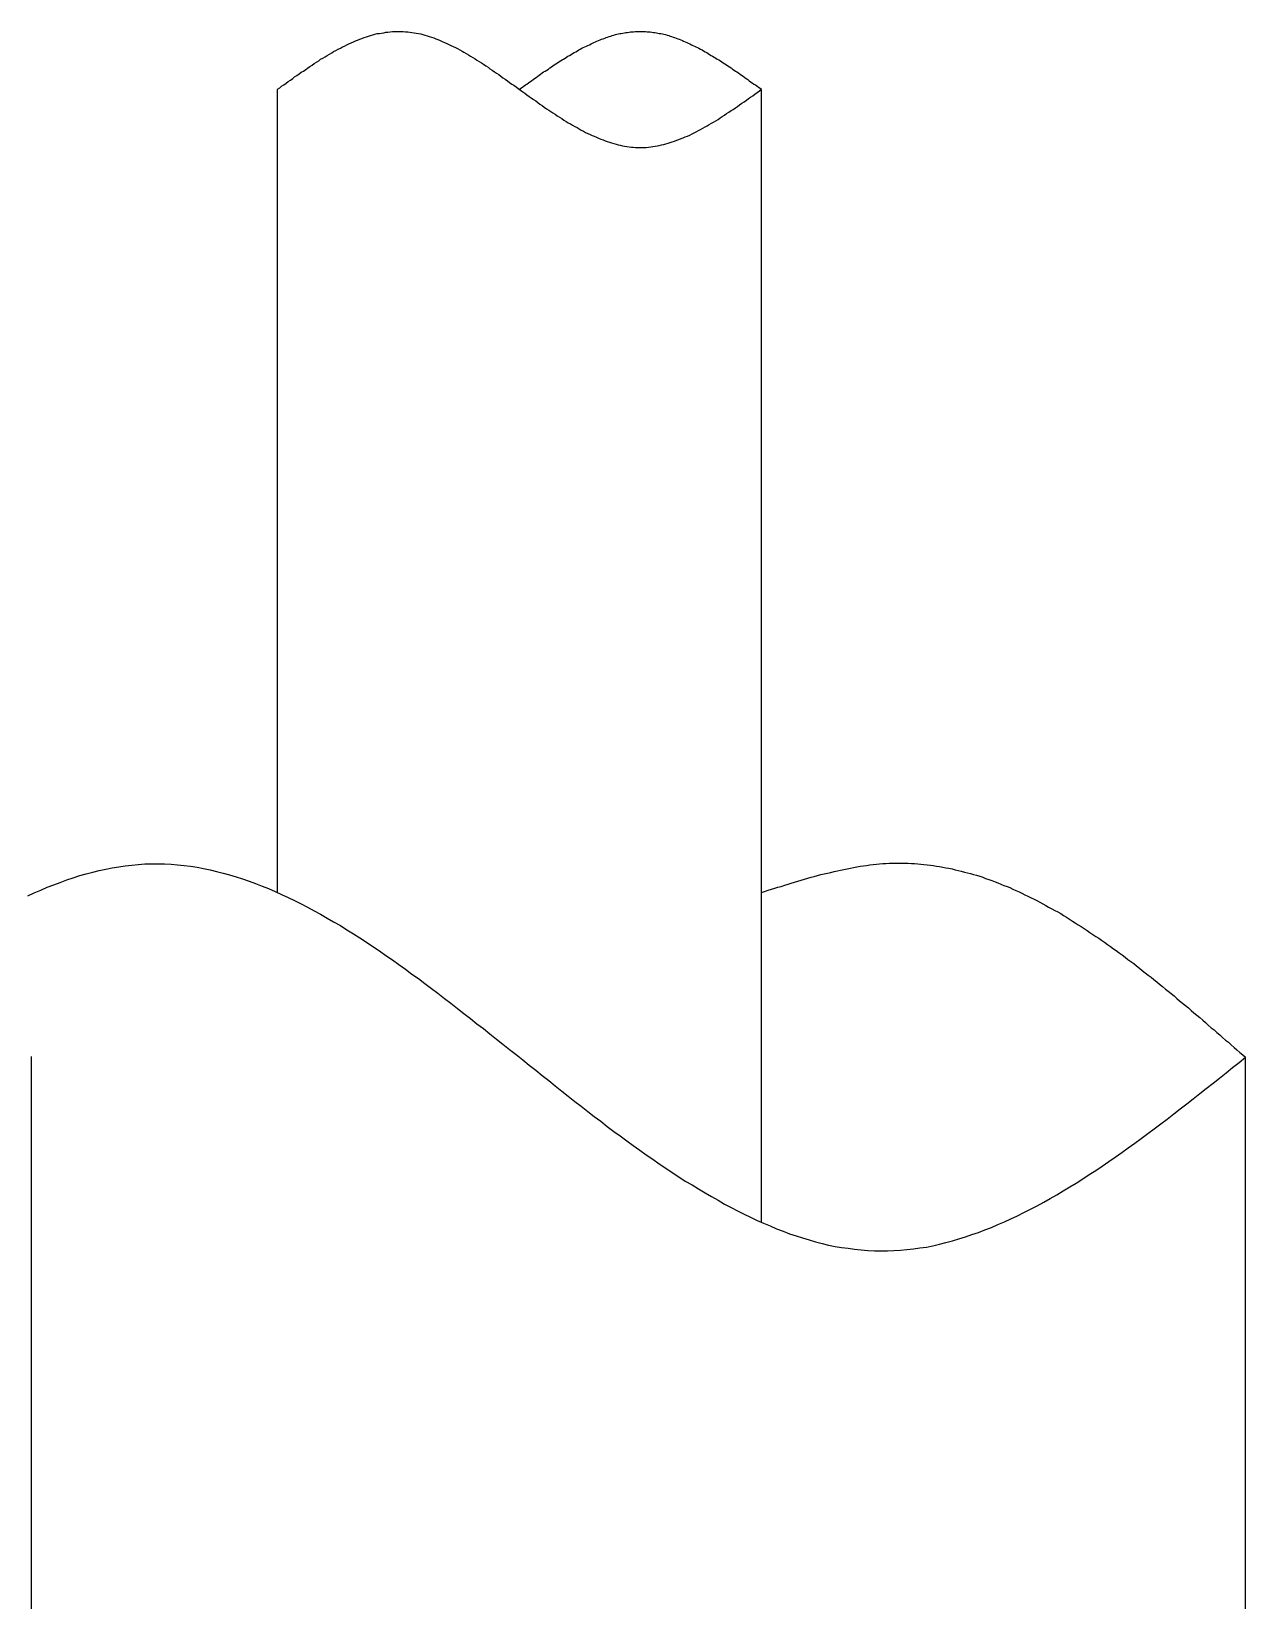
# Model space of a CAD drawing. Extents: x 443 to 1217, y -1921 to -677.
# Drawn here: x 555.27 to 559.35, y -858.66 to -853.4 of the extents above; entities that cross this region are included whole.
import ezdxf

# ---------------------------------------------------------------- set-up
doc = ezdxf.new("R2010")
doc.units = 0
doc.header["$MEASUREMENT"] = 0
doc.layers.add('5', color=7, linetype='CONTINUOUS')

msp = doc.modelspace()

# ---------------------------------------------------------------- linework, layer by layer
at = {"layer": '5', "color": 7}
for p, q in [((556.3471, -853.4358), (556.3548, -853.4325)), ((556.3548, -853.4325), (556.3613, -853.4292)), ((556.3613, -853.4292), (556.3689, -853.427)), ((556.3689, -853.427), (556.3766, -853.4238)), ((556.3766, -853.4238), (556.3831, -853.4216)), ((556.3831, -853.4216), (556.3907, -853.4183)), ((556.3907, -853.4183), (556.3984, -853.4161)), ((556.3984, -853.4161), (556.4049, -853.414)), ((556.4049, -853.414), (556.4125, -853.4118)), ((556.4125, -853.4118), (556.4202, -853.4096)), ((556.4202, -853.4096), (556.4267, -853.4074)), ((556.4267, -853.4074), (556.4343, -853.4052)), ((556.4343, -853.4052), (556.442, -853.4042)), ((556.442, -853.4042), (556.4485, -853.4031)), ((556.4485, -853.4031), (556.4561, -853.402)), ((556.4561, -853.402), (556.4638, -853.3998)), ((556.4638, -853.3998), (556.4703, -853.3998)), ((556.4703, -853.3998), (556.4779, -853.3987)), ((556.4779, -853.3987), (556.4855, -853.3976)), ((556.4855, -853.3976), (556.4921, -853.3976)), ((556.4921, -853.3976), (556.4997, -853.3976)), ((556.4997, -853.3976), (556.5073, -853.3976)), ((556.5073, -853.3976), (556.515, -853.3976)), ((556.515, -853.3976), (556.5215, -853.3976)), ((556.5215, -853.3976), (556.5291, -853.3987)), ((556.5291, -853.3987), (556.5368, -853.3987)), ((556.5368, -853.3987), (556.5433, -853.3998)), ((556.5433, -853.3998), (556.5509, -853.4009)), ((556.5509, -853.4009), (556.5586, -853.402)), ((556.5586, -853.402), (556.5651, -853.4031)), ((556.5651, -853.4031), (556.5727, -853.4052)), ((556.5727, -853.4052), (556.5804, -853.4063)), ((556.5804, -853.4063), (556.5869, -853.4085)), ((556.5869, -853.4085), (556.5945, -853.4107)), ((556.5945, -853.4107), (556.6022, -853.4129)), ((556.6022, -853.4129), (556.6087, -853.4151)), ((556.6087, -853.4151), (556.6163, -853.4172)), ((556.6163, -853.4172), (556.624, -853.4194)), ((556.624, -853.4194), (556.6305, -853.4227)), ((556.6305, -853.4227), (556.6381, -853.4249)), ((556.6381, -853.4249), (556.6458, -853.4281)), ((556.6458, -853.4281), (556.6523, -853.4314)), ((556.6523, -853.4314), (556.6599, -853.4347)), ((556.6599, -853.4347), (556.6675, -853.4379)), ((557.1558, -853.4369), (557.1612, -853.4347)), ((557.1612, -853.4347), (557.1667, -853.4325)), ((557.1667, -853.4325), (557.171, -853.4303)), ((557.171, -853.4303), (557.1765, -853.4281)), ((557.1765, -853.4281), (557.1819, -853.426)), ((557.1819, -853.426), (557.1863, -853.4238)), ((557.1863, -853.4238), (557.1918, -853.4227)), ((557.1918, -853.4227), (557.1972, -853.4205)), ((557.1972, -853.4205), (557.2027, -853.4183)), ((557.2027, -853.4183), (557.207, -853.4172)), ((557.207, -853.4172), (557.2125, -853.4151)), ((557.2125, -853.4151), (557.2179, -853.414)), ((557.2179, -853.414), (557.2223, -853.4118)), ((557.2223, -853.4118), (557.2277, -853.4107)), ((557.2277, -853.4107), (557.2332, -853.4085)), ((557.2332, -853.4085), (557.2375, -853.4074)), ((557.2375, -853.4074), (557.243, -853.4063)), ((557.243, -853.4063), (557.2484, -853.4052)), ((557.2484, -853.4052), (557.2528, -853.4042)), ((557.2528, -853.4042), (557.2582, -853.4031)), ((557.2582, -853.4031), (557.2637, -853.402)), ((557.2637, -853.402), (557.268, -853.4009)), ((557.268, -853.4009), (557.2735, -853.4009)), ((557.2735, -853.4009), (557.2789, -853.3998)), ((557.2789, -853.3998), (557.2833, -853.3987)), ((557.2833, -853.3987), (557.2887, -853.3987)), ((557.2887, -853.3987), (557.2942, -853.3987)), ((557.2942, -853.3987), (557.2996, -853.3976)), ((557.2996, -853.3976), (557.304, -853.3976)), ((557.304, -853.3976), (557.3095, -853.3976)), ((557.3095, -853.3976), (557.3149, -853.3976)), ((557.3149, -853.3976), (557.3193, -853.3976)), ((557.3193, -853.3976), (557.3247, -853.3976)), ((557.3247, -853.3976), (557.3302, -853.3976)), ((557.3302, -853.3976), (557.3345, -853.3976)), ((557.3345, -853.3976), (557.34, -853.3987)), ((557.34, -853.3987), (557.3454, -853.3987)), ((557.3454, -853.3987), (557.3498, -853.3987)), ((557.3498, -853.3987), (557.3552, -853.3998)), ((557.3552, -853.3998), (557.3607, -853.4009)), ((557.3607, -853.4009), (557.365, -853.4009)), ((557.365, -853.4009), (557.3705, -853.402)), ((557.3705, -853.402), (557.3759, -853.4031)), ((557.3759, -853.4031), (557.3803, -853.4042)), ((557.3803, -853.4042), (557.3857, -853.4052)), ((557.3857, -853.4052), (557.3912, -853.4063)), ((557.3912, -853.4063), (557.3956, -853.4074)), ((557.3956, -853.4074), (557.401, -853.4085)), ((557.401, -853.4085), (557.4065, -853.4107)), ((557.4065, -853.4107), (557.4119, -853.4118)), ((557.4119, -853.4118), (557.4163, -853.414)), ((557.4163, -853.414), (557.4217, -853.4151)), ((557.4217, -853.4151), (557.4272, -853.4172)), ((557.4272, -853.4172), (557.4315, -853.4183)), ((557.4315, -853.4183), (557.437, -853.4205)), ((557.437, -853.4205), (557.4424, -853.4227)), ((557.4424, -853.4227), (557.4468, -853.4238)), ((557.4468, -853.4238), (557.4522, -853.426)), ((557.4522, -853.426), (557.4577, -853.4281)), ((557.4577, -853.4281), (557.462, -853.4303)), ((557.462, -853.4303), (557.4675, -853.4325)), ((557.4675, -853.4325), (557.4729, -853.4347)), ((557.4729, -853.4347), (557.4773, -853.4369)), ((556.2447, -853.4913), (556.2523, -853.487)), ((556.2523, -853.487), (556.26, -853.4826)), ((556.26, -853.4826), (556.2665, -853.4783)), ((556.2665, -853.4783), (556.2741, -853.4739)), ((556.2741, -853.4739), (556.2818, -853.4695)), ((556.2818, -853.4695), (556.2883, -853.4652)), ((556.2883, -853.4652), (556.2959, -853.4619)), ((556.2959, -853.4619), (556.3035, -853.4576)), ((556.3035, -853.4576), (556.3112, -853.4543)), ((556.3112, -853.4543), (556.3177, -853.4499)), ((556.3177, -853.4499), (556.3253, -853.4467)), ((556.3253, -853.4467), (556.333, -853.4423)), ((556.333, -853.4423), (556.3395, -853.439)), ((556.3395, -853.439), (556.3471, -853.4358)), ((556.6675, -853.4379), (556.6741, -853.4412)), ((556.6741, -853.4412), (556.6817, -853.4445)), ((556.6817, -853.4445), (556.6893, -853.4478)), ((556.6893, -853.4478), (556.697, -853.4521)), ((556.697, -853.4521), (556.7035, -853.4554)), ((556.7035, -853.4554), (556.7111, -853.4597)), ((556.7111, -853.4597), (556.7188, -853.4641)), ((556.7188, -853.4641), (556.7253, -853.4674)), ((556.7253, -853.4674), (556.7329, -853.4717)), ((556.7329, -853.4717), (556.7406, -853.4761)), ((556.7406, -853.4761), (556.7471, -853.4804)), ((556.7471, -853.4804), (556.7547, -853.4848)), ((556.7547, -853.4848), (556.7624, -853.4892)), ((557.0588, -853.4903), (557.0642, -853.487)), ((557.0642, -853.487), (557.0697, -853.4837)), ((557.0697, -853.4837), (557.0741, -853.4804)), ((557.0741, -853.4804), (557.0795, -853.4783)), ((557.0795, -853.4783), (557.085, -853.475)), ((557.085, -853.475), (557.0893, -853.4717)), ((557.0893, -853.4717), (557.0948, -853.4685)), ((557.0948, -853.4685), (557.1002, -853.4663)), ((557.1002, -853.4663), (557.1057, -853.463)), ((557.1057, -853.463), (557.11, -853.4597)), ((557.11, -853.4597), (557.1155, -853.4576)), ((557.1155, -853.4576), (557.1209, -853.4543)), ((557.1209, -853.4543), (557.1253, -853.4521)), ((557.1253, -853.4521), (557.1307, -853.4499)), ((557.1307, -853.4499), (557.1362, -853.4467)), ((557.1362, -853.4467), (557.1405, -853.4445)), ((557.1405, -853.4445), (557.146, -853.4423)), ((557.146, -853.4423), (557.1514, -853.439)), ((557.1514, -853.439), (557.1558, -853.4369)), ((557.4773, -853.4369), (557.4827, -853.439)), ((557.4827, -853.439), (557.4882, -853.4423)), ((557.4882, -853.4423), (557.4925, -853.4445)), ((557.4925, -853.4445), (557.498, -853.4467)), ((557.498, -853.4467), (557.5034, -853.4499)), ((557.5034, -853.4499), (557.5089, -853.4521)), ((557.5089, -853.4521), (557.5133, -853.4543)), ((557.5133, -853.4543), (557.5187, -853.4576)), ((557.5187, -853.4576), (557.5242, -853.4597)), ((557.5242, -853.4597), (557.5285, -853.463)), ((557.5285, -853.463), (557.534, -853.4663)), ((557.534, -853.4663), (557.5394, -853.4685)), ((557.5394, -853.4685), (557.5438, -853.4717)), ((557.5438, -853.4717), (557.5492, -853.475)), ((557.5492, -853.475), (557.5547, -853.4783)), ((557.5547, -853.4783), (557.559, -853.4804)), ((557.559, -853.4804), (557.5645, -853.4837)), ((557.5645, -853.4837), (557.5699, -853.487)), ((557.5699, -853.487), (557.5743, -853.4903)), ((556.1651, -853.5458), (556.1728, -853.5404)), ((556.1728, -853.5404), (556.1793, -853.5349)), ((556.1793, -853.5349), (556.1869, -853.5306)), ((556.1869, -853.5306), (556.1946, -853.5251)), ((556.1946, -853.5251), (556.2011, -853.5208)), ((556.2011, -853.5208), (556.2087, -853.5153)), ((556.2087, -853.5153), (556.2164, -853.511)), ((556.2164, -853.511), (556.2229, -853.5055)), ((556.2229, -853.5055), (556.2305, -853.5012)), ((556.2305, -853.5012), (556.2382, -853.4968)), ((556.2382, -853.4968), (556.2447, -853.4913)), ((556.7624, -853.4892), (556.7689, -853.4946)), ((556.7689, -853.4946), (556.7765, -853.499)), ((556.7765, -853.499), (556.7842, -853.5033)), ((556.7842, -853.5033), (556.7907, -853.5077)), ((556.7907, -853.5077), (556.7983, -853.5131)), ((556.7983, -853.5131), (556.806, -853.5175)), ((556.806, -853.5175), (556.8125, -853.523)), ((556.8125, -853.523), (556.8201, -853.5273)), ((556.8201, -853.5273), (556.8278, -853.5328)), ((556.8278, -853.5328), (556.8343, -853.5382)), ((556.8343, -853.5382), (556.8419, -853.5426)), ((556.9825, -853.5415), (556.988, -853.5371)), ((556.988, -853.5371), (556.9923, -853.5338)), ((556.9923, -853.5338), (556.9978, -853.5306)), ((556.9978, -853.5306), (557.0032, -853.5273)), ((557.0032, -853.5273), (557.0087, -853.524)), ((557.0087, -853.524), (557.013, -853.5197)), ((557.013, -853.5197), (557.0185, -853.5164)), ((557.0185, -853.5164), (557.0239, -853.5131)), ((557.0239, -853.5131), (557.0283, -853.5099)), ((557.0283, -853.5099), (557.0337, -853.5066)), ((557.0337, -853.5066), (557.0392, -853.5033)), ((557.0392, -853.5033), (557.0435, -853.5001)), ((557.0435, -853.5001), (557.049, -853.4968)), ((557.049, -853.4968), (557.0544, -853.4935)), ((557.0544, -853.4935), (557.0588, -853.4903)), ((557.5743, -853.4903), (557.5797, -853.4935)), ((557.5797, -853.4935), (557.5852, -853.4968)), ((557.5852, -853.4968), (557.5895, -853.5001)), ((557.5895, -853.5001), (557.595, -853.5033)), ((557.595, -853.5033), (557.6004, -853.5066)), ((557.6004, -853.5066), (557.6059, -853.5099)), ((557.6059, -853.5099), (557.6102, -853.5131)), ((557.6102, -853.5131), (557.6157, -853.5164)), ((557.6157, -853.5164), (557.6211, -853.5197)), ((557.6211, -853.5197), (557.6255, -853.524)), ((557.6255, -853.524), (557.631, -853.5273)), ((557.631, -853.5273), (557.6364, -853.5306)), ((557.6364, -853.5306), (557.6408, -853.5338)), ((557.6408, -853.5338), (557.6462, -853.5371)), ((557.6462, -853.5371), (557.6517, -853.5415)), ((556.0998, -853.5916), (556.1074, -853.5873)), ((556.1074, -853.5873), (556.1139, -853.5818)), ((556.1139, -853.5818), (556.1215, -853.5764)), ((556.1215, -853.5764), (556.1292, -853.5709)), ((556.1292, -853.5709), (556.1357, -853.5655)), ((556.1357, -853.5655), (556.1433, -853.5611)), ((556.1433, -853.5611), (556.151, -853.5556)), ((556.151, -853.5556), (556.1575, -853.5502)), ((556.1575, -853.5502), (556.1651, -853.5458)), ((556.8419, -853.5426), (556.8495, -853.548)), ((556.8495, -853.548), (556.8561, -853.5535)), ((556.8561, -853.5535), (556.8637, -853.5578)), ((556.8637, -853.5578), (556.8713, -853.5633)), ((556.8713, -853.5633), (556.8779, -853.5687)), ((556.8779, -853.5687), (556.8855, -853.5742)), ((556.8855, -853.5742), (556.8931, -853.5785)), ((556.8931, -853.5785), (556.9008, -853.584)), ((556.9008, -853.584), (556.9073, -853.5894)), ((556.9073, -853.5894), (556.9149, -853.5949)), ((556.9117, -853.5916), (556.916, -853.5883)), ((556.916, -853.5883), (556.9215, -853.5851)), ((556.9215, -853.5851), (556.9269, -853.5807)), ((556.9269, -853.5807), (556.9313, -853.5774)), ((556.9313, -853.5774), (556.9367, -853.5742)), ((556.9367, -853.5742), (556.9422, -853.5698)), ((556.9422, -853.5698), (556.9465, -853.5665)), ((556.9465, -853.5665), (556.952, -853.5633)), ((556.952, -853.5633), (556.9574, -853.5589)), ((556.9574, -853.5589), (556.9618, -853.5556)), ((556.9618, -853.5556), (556.9673, -853.5524)), ((556.9673, -853.5524), (556.9727, -853.548)), ((556.9727, -853.548), (556.9771, -853.5447)), ((556.9771, -853.5447), (556.9825, -853.5415)), ((557.6517, -853.5415), (557.656, -853.5447)), ((557.656, -853.5447), (557.6615, -853.548)), ((557.6615, -853.548), (557.6669, -853.5524)), ((557.6669, -853.5524), (557.6713, -853.5556)), ((557.6713, -853.5556), (557.6767, -853.5589)), ((557.6767, -853.5589), (557.6822, -853.5633)), ((557.6822, -853.5633), (557.6865, -853.5665)), ((557.6865, -853.5665), (557.692, -853.5698)), ((557.692, -853.5698), (557.6974, -853.5742)), ((557.6974, -853.5742), (557.7029, -853.5774)), ((557.7029, -853.5774), (557.7072, -853.5807)), ((557.7072, -853.5807), (557.7127, -853.5851)), ((557.7127, -853.5851), (557.7181, -853.5883)), ((557.716, -853.5971), (557.7225, -853.5916)), ((557.7181, -853.5883), (557.7225, -853.5916)), ((556.9149, -853.5949), (556.9226, -853.6003)), ((556.9226, -853.6003), (556.9291, -853.6047)), ((556.9291, -853.6047), (556.9367, -853.6101)), ((556.9367, -853.6101), (556.9444, -853.6156)), ((556.9444, -853.6156), (556.9509, -853.621)), ((556.9509, -853.621), (556.9585, -853.6265)), ((556.9585, -853.6265), (556.9662, -853.6308)), ((556.9662, -853.6308), (556.9727, -853.6363)), ((556.9727, -853.6363), (556.9803, -853.6417)), ((556.9803, -853.6417), (556.988, -853.6461)), ((557.6429, -853.6494), (557.6495, -853.6439)), ((557.6495, -853.6439), (557.6571, -853.6385)), ((557.6571, -853.6385), (557.6647, -853.6341)), ((557.6647, -853.6341), (557.6724, -853.6287)), ((557.6724, -853.6287), (557.6789, -853.6232)), ((557.6789, -853.6232), (557.6865, -853.6178)), ((557.6865, -853.6178), (557.6942, -853.6134)), ((557.6942, -853.6134), (557.7007, -853.608)), ((557.7007, -853.608), (557.7083, -853.6025)), ((557.7083, -853.6025), (557.716, -853.5971)), ((556.988, -853.6461), (556.9945, -853.6516)), ((556.9945, -853.6516), (557.0021, -853.657)), ((557.0021, -853.657), (557.0098, -853.6614)), ((557.0098, -853.6614), (557.0163, -853.6668)), ((557.0163, -853.6668), (557.0239, -853.6712)), ((557.0239, -853.6712), (557.0316, -853.6755)), ((557.0316, -853.6755), (557.0381, -853.681)), ((557.0381, -853.681), (557.0457, -853.6853)), ((557.0457, -853.6853), (557.0533, -853.6897)), ((557.0533, -853.6897), (557.0599, -853.6951)), ((557.0599, -853.6951), (557.0675, -853.6995)), ((557.5623, -853.7017), (557.5699, -853.6973)), ((557.5699, -853.6973), (557.5776, -853.693)), ((557.5776, -853.693), (557.5841, -853.6875)), ((557.5841, -853.6875), (557.5917, -853.6832)), ((557.5917, -853.6832), (557.5993, -853.6788)), ((557.5993, -853.6788), (557.6059, -853.6733)), ((557.6059, -853.6733), (557.6135, -853.669)), ((557.6135, -853.669), (557.6211, -853.6635)), ((557.6211, -853.6635), (557.6277, -853.6592)), ((557.6277, -853.6592), (557.6353, -853.6537)), ((557.6353, -853.6537), (557.6429, -853.6494)), ((557.0675, -853.6995), (557.0751, -853.7039)), ((557.0751, -853.7039), (557.0828, -853.7082)), ((557.0828, -853.7082), (557.0893, -853.7126)), ((557.0893, -853.7126), (557.0969, -853.7169)), ((557.0969, -853.7169), (557.1046, -853.7202)), ((557.1046, -853.7202), (557.1111, -853.7246)), ((557.1111, -853.7246), (557.1187, -853.7289)), ((557.1187, -853.7289), (557.1264, -853.7322)), ((557.1264, -853.7322), (557.1329, -853.7366)), ((557.1329, -853.7366), (557.1405, -853.7398)), ((557.1405, -853.7398), (557.1482, -853.7431)), ((557.1482, -853.7431), (557.1547, -853.7464)), ((557.1547, -853.7464), (557.1623, -853.7496)), ((557.1623, -853.7496), (557.17, -853.7529)), ((557.4675, -853.7518), (557.4751, -853.7485)), ((557.4751, -853.7485), (557.4827, -853.7453)), ((557.4827, -853.7453), (557.4904, -853.7409)), ((557.4904, -853.7409), (557.4969, -853.7376)), ((557.4969, -853.7376), (557.5045, -853.7344)), ((557.5045, -853.7344), (557.5122, -853.73)), ((557.5122, -853.73), (557.5187, -853.7267)), ((557.5187, -853.7267), (557.5263, -853.7224)), ((557.5263, -853.7224), (557.534, -853.718)), ((557.534, -853.718), (557.5405, -853.7148)), ((557.5405, -853.7148), (557.5481, -853.7104)), ((557.5481, -853.7104), (557.5558, -853.706)), ((557.5558, -853.706), (557.5623, -853.7017)), ((557.17, -853.7529), (557.1765, -853.7562)), ((557.1765, -853.7562), (557.1841, -853.7594)), ((557.1841, -853.7594), (557.1918, -853.7616)), ((557.1918, -853.7616), (557.1983, -853.7649)), ((557.1983, -853.7649), (557.2059, -853.7671)), ((557.2059, -853.7671), (557.2136, -853.7693)), ((557.2136, -853.7693), (557.2201, -853.7714)), ((557.2201, -853.7714), (557.2277, -853.7736)), ((557.2277, -853.7736), (557.2353, -853.7758)), ((557.2353, -853.7758), (557.2419, -853.778)), ((557.2419, -853.778), (557.2495, -853.7791)), ((557.2495, -853.7791), (557.2571, -853.7812)), ((557.2571, -853.7812), (557.2637, -853.7823)), ((557.2637, -853.7823), (557.2713, -853.7834)), ((557.2713, -853.7834), (557.2789, -853.7845)), ((557.2789, -853.7845), (557.2866, -853.7856)), ((557.2866, -853.7856), (557.2931, -853.7856)), ((557.2931, -853.7856), (557.3007, -853.7867)), ((557.3007, -853.7867), (557.3084, -853.7867)), ((557.3084, -853.7867), (557.3149, -853.7867)), ((557.3149, -853.7867), (557.3225, -853.7867)), ((557.3225, -853.7867), (557.3302, -853.7867)), ((557.3302, -853.7867), (557.3367, -853.7867)), ((557.3367, -853.7867), (557.3443, -853.7856)), ((557.3443, -853.7856), (557.352, -853.7845)), ((557.352, -853.7845), (557.3585, -853.7834)), ((557.3585, -853.7834), (557.3661, -853.7823)), ((557.3661, -853.7823), (557.3738, -853.7812)), ((557.3738, -853.7812), (557.3803, -853.7801)), ((557.3803, -853.7801), (557.3879, -853.778)), ((557.3879, -853.778), (557.3956, -853.7769)), ((557.3956, -853.7769), (557.4021, -853.7747)), ((557.4021, -853.7747), (557.4097, -853.7725)), ((557.4097, -853.7725), (557.4173, -853.7703)), ((557.4173, -853.7703), (557.4239, -853.7682)), ((557.4239, -853.7682), (557.4315, -853.766)), ((557.4315, -853.766), (557.4391, -853.7627)), ((557.4391, -853.7627), (557.4457, -853.7605)), ((557.4457, -853.7605), (557.4533, -853.7573)), ((557.4533, -853.7573), (557.4609, -853.7551)), ((557.4609, -853.7551), (557.4675, -853.7518)), ((555.4371, -856.229), (555.4589, -856.2235)), ((555.4589, -856.2235), (555.4807, -856.217)), ((555.4807, -856.217), (555.5025, -856.2115)), ((555.5025, -856.2115), (555.5243, -856.2072)), ((555.5243, -856.2072), (555.5461, -856.2028)), ((555.5461, -856.2028), (555.5679, -856.1996)), ((555.5679, -856.1996), (555.5897, -856.1963)), ((555.5897, -856.1963), (555.6115, -856.1941)), ((555.6115, -856.1941), (555.6333, -856.1919)), ((555.6333, -856.1919), (555.6551, -856.1898)), ((555.6551, -856.1898), (555.6769, -856.1898)), ((555.6769, -856.1898), (555.6987, -856.1898)), ((555.6987, -856.1898), (555.7216, -856.1898)), ((555.7216, -856.1898), (555.7434, -856.1908)), ((555.7434, -856.1908), (555.7652, -856.193)), ((555.7652, -856.193), (555.787, -856.1952)), ((555.787, -856.1952), (555.8088, -856.1974)), ((555.8088, -856.1974), (555.8306, -856.2007)), ((555.8306, -856.2007), (555.8524, -856.205)), ((555.8524, -856.205), (555.8742, -856.2094)), ((555.8742, -856.2094), (555.896, -856.2148)), ((555.896, -856.2148), (555.9177, -856.2203)), ((555.9177, -856.2203), (555.9395, -856.2268)), ((557.9219, -856.2257), (557.9328, -856.2235)), ((557.9328, -856.2235), (557.9448, -856.2203)), ((557.9448, -856.2203), (557.9557, -856.2181)), ((557.9557, -856.2181), (557.9666, -856.2148)), ((557.9666, -856.2148), (557.9775, -856.2126)), ((557.9775, -856.2126), (557.9884, -856.2105)), ((557.9884, -856.2105), (557.9993, -856.2083)), ((557.9993, -856.2083), (558.0102, -856.2061)), ((558.0102, -856.2061), (558.0211, -856.2039)), ((558.0211, -856.2039), (558.032, -856.2017)), ((558.032, -856.2017), (558.0429, -856.1996)), ((558.0429, -856.1996), (558.0538, -856.1974)), ((558.0538, -856.1974), (558.0647, -856.1963)), ((558.0647, -856.1963), (558.0756, -856.1952)), ((558.0756, -856.1952), (558.0865, -856.193)), ((558.0865, -856.193), (558.0974, -856.1919)), ((558.0974, -856.1919), (558.1083, -856.1908)), ((558.1083, -856.1908), (558.1192, -856.1898)), ((558.1192, -856.1898), (558.1301, -856.1887)), ((558.1301, -856.1887), (558.1399, -856.1887)), ((558.1399, -856.1887), (558.1508, -856.1876)), ((558.1508, -856.1876), (558.1617, -856.1876)), ((558.1617, -856.1876), (558.1726, -856.1876)), ((558.1726, -856.1876), (558.1835, -856.1876)), ((558.1835, -856.1876), (558.1933, -856.1876)), ((558.1933, -856.1876), (558.2042, -856.1876)), ((558.2042, -856.1876), (558.2151, -856.1876)), ((558.2151, -856.1876), (558.226, -856.1887)), ((558.226, -856.1887), (558.2358, -856.1887)), ((558.2358, -856.1887), (558.2467, -856.1898)), ((558.2467, -856.1898), (558.2576, -856.1908)), ((558.2576, -856.1908), (558.2674, -856.1919)), ((558.2674, -856.1919), (558.2783, -856.193)), ((558.2783, -856.193), (558.2892, -856.1941)), ((558.2892, -856.1941), (558.299, -856.1952)), ((558.299, -856.1952), (558.3099, -856.1974)), ((558.3099, -856.1974), (558.3197, -856.1985)), ((558.3197, -856.1985), (558.3306, -856.2007)), ((558.3306, -856.2007), (558.3415, -856.2028)), ((558.3415, -856.2028), (558.3513, -856.2039)), ((558.3513, -856.2039), (558.3622, -856.2061)), ((558.3622, -856.2061), (558.372, -856.2094)), ((558.372, -856.2094), (558.3829, -856.2115)), ((558.3829, -856.2115), (558.3927, -856.2137)), ((558.3927, -856.2137), (558.4036, -856.217)), ((558.4036, -856.217), (558.4134, -856.2192)), ((558.4134, -856.2192), (558.4233, -856.2224)), ((558.4233, -856.2224), (558.4342, -856.2257)), ((555.3064, -856.278), (555.3282, -856.2682)), ((555.3282, -856.2682), (555.35, -856.2595)), ((555.35, -856.2595), (555.3717, -856.2519)), ((555.3717, -856.2519), (555.3935, -856.2432)), ((555.3935, -856.2432), (555.4153, -856.2366)), ((555.4153, -856.2366), (555.4371, -856.229)), ((555.9395, -856.2268), (555.9613, -856.2333)), ((555.9613, -856.2333), (555.9831, -856.2399)), ((555.9831, -856.2399), (556.0049, -856.2475)), ((556.0049, -856.2475), (556.0267, -856.2551)), ((556.0267, -856.2551), (556.0485, -856.2639)), ((556.0485, -856.2639), (556.0703, -856.2726)), ((556.0703, -856.2726), (556.0921, -856.2824)), ((557.7454, -856.278), (557.7563, -856.2748)), ((557.7563, -856.2748), (557.7672, -856.2715)), ((557.7672, -856.2715), (557.7781, -856.2682)), ((557.7781, -856.2682), (557.789, -856.265)), ((557.789, -856.265), (557.801, -856.2606)), ((557.801, -856.2606), (557.8119, -856.2573)), ((557.8119, -856.2573), (557.8228, -856.2541)), ((557.8228, -856.2541), (557.8337, -856.2508)), ((557.8337, -856.2508), (557.8446, -856.2475)), ((557.8446, -856.2475), (557.8565, -856.2442)), ((557.8565, -856.2442), (557.8674, -856.241)), ((557.8674, -856.241), (557.8783, -856.2377)), ((557.8783, -856.2377), (557.8892, -856.2344)), ((557.8892, -856.2344), (557.9001, -856.2323)), ((557.9001, -856.2323), (557.911, -856.229)), ((557.911, -856.229), (557.9219, -856.2257)), ((558.4342, -856.2257), (558.444, -856.2279)), ((558.444, -856.2279), (558.4549, -856.2312)), ((558.4549, -856.2312), (558.4647, -856.2344)), ((558.4647, -856.2344), (558.4745, -856.2388)), ((558.4745, -856.2388), (558.4854, -856.2421)), ((558.4854, -856.2421), (558.4952, -856.2453)), ((558.4952, -856.2453), (558.5061, -856.2497)), ((558.5061, -856.2497), (558.5159, -856.253)), ((558.5159, -856.253), (558.5257, -856.2573)), ((558.5257, -856.2573), (558.5355, -856.2617)), ((558.5355, -856.2617), (558.5464, -856.266)), ((558.5464, -856.266), (558.5562, -856.2693)), ((558.5562, -856.2693), (558.566, -856.2748)), ((558.566, -856.2748), (558.5758, -856.2791)), ((555.2628, -856.2966), (555.2846, -856.2867)), ((555.2846, -856.2867), (555.3064, -856.278)), ((556.0921, -856.2824), (556.1139, -856.2922)), ((556.1139, -856.2922), (556.1357, -856.302)), ((556.1357, -856.302), (556.1575, -856.3129)), ((556.1575, -856.3129), (556.1793, -856.3238)), ((556.1793, -856.3238), (556.2011, -856.3347)), ((557.7225, -856.2857), (557.7334, -856.2824)), ((557.7334, -856.2824), (557.7454, -856.278)), ((558.5758, -856.2791), (558.5867, -856.2835)), ((558.5867, -856.2835), (558.5965, -856.2878)), ((558.5965, -856.2878), (558.6063, -856.2933)), ((558.6063, -856.2933), (558.6162, -856.2976)), ((558.6162, -856.2976), (558.6271, -856.3031)), ((558.6271, -856.3031), (558.6369, -856.3075)), ((558.6369, -856.3075), (558.6467, -856.3129)), ((558.6467, -856.3129), (558.6565, -856.3184)), ((558.6565, -856.3184), (558.6663, -856.3238)), ((558.6663, -856.3238), (558.6761, -856.3293)), ((558.6761, -856.3293), (558.6859, -856.3347)), ((556.2011, -856.3347), (556.2229, -856.3467)), ((556.2229, -856.3467), (556.2447, -856.3587)), ((556.2447, -856.3587), (556.2665, -856.3718)), ((556.2665, -856.3718), (556.2883, -856.3837)), ((558.6859, -856.3347), (558.6968, -856.3401)), ((558.6968, -856.3401), (558.7066, -856.3456)), ((558.7066, -856.3456), (558.7164, -856.351)), ((558.7164, -856.351), (558.7262, -856.3565)), ((558.7262, -856.3565), (558.736, -856.363)), ((558.736, -856.363), (558.7458, -856.3685)), ((558.7458, -856.3685), (558.7557, -856.375)), ((558.7557, -856.375), (558.7655, -856.3816)), ((558.7655, -856.3816), (558.7753, -856.387)), ((556.2883, -856.3837), (556.3112, -856.3968)), ((556.3112, -856.3968), (556.333, -856.411)), ((556.333, -856.411), (556.3548, -856.4241)), ((556.3548, -856.4241), (556.3766, -856.4382)), ((558.7753, -856.387), (558.7851, -856.3936)), ((558.7851, -856.3936), (558.7949, -856.4001)), ((558.7949, -856.4001), (558.8047, -856.4066)), ((558.8047, -856.4066), (558.8145, -856.4132)), ((558.8145, -856.4132), (558.8243, -856.4197)), ((558.8243, -856.4197), (558.8341, -856.4262)), ((558.8341, -856.4262), (558.8439, -856.4328)), ((558.8439, -856.4328), (558.8537, -856.4393)), ((556.3766, -856.4382), (556.3984, -856.4524)), ((556.3984, -856.4524), (556.4202, -856.4666)), ((556.4202, -856.4666), (556.442, -856.4818)), ((556.442, -856.4818), (556.4638, -856.4971)), ((558.8537, -856.4393), (558.8635, -856.4459)), ((558.8635, -856.4459), (558.8734, -856.4524)), ((558.8734, -856.4524), (558.8832, -856.46)), ((558.8832, -856.46), (558.893, -856.4666)), ((558.893, -856.4666), (558.9028, -856.4742)), ((558.9028, -856.4742), (558.9126, -856.4807)), ((558.9126, -856.4807), (558.9224, -856.4884)), ((556.4638, -856.4971), (556.4855, -856.5113)), ((556.4855, -856.5113), (556.5073, -856.5276)), ((556.5073, -856.5276), (556.5291, -856.5429)), ((558.9224, -856.4884), (558.9322, -856.4949)), ((558.9322, -856.4949), (558.942, -856.5025)), ((558.942, -856.5025), (558.9518, -856.5102)), ((558.9518, -856.5102), (558.9616, -856.5167)), ((558.9616, -856.5167), (558.9714, -856.5243)), ((558.9714, -856.5243), (558.9802, -856.532)), ((558.9802, -856.532), (558.99, -856.5396)), ((558.99, -856.5396), (558.9998, -856.5472)), ((556.5291, -856.5429), (556.5509, -856.5592)), ((556.5509, -856.5592), (556.5727, -856.5745)), ((556.5727, -856.5745), (556.5945, -856.5908)), ((556.5945, -856.5908), (556.6163, -856.6072)), ((558.9998, -856.5472), (559.0096, -856.5548)), ((559.0096, -856.5548), (559.0194, -856.5625)), ((559.0194, -856.5625), (559.0292, -856.5701)), ((559.0292, -856.5701), (559.039, -856.5777)), ((559.039, -856.5777), (559.0488, -856.5854)), ((559.0488, -856.5854), (559.0575, -856.593)), ((559.0575, -856.593), (559.0673, -856.6006)), ((556.6163, -856.6072), (556.6381, -856.6235)), ((556.6381, -856.6235), (556.6599, -856.6409)), ((556.6599, -856.6409), (556.6817, -856.6573)), ((559.0673, -856.6006), (559.0772, -856.6093)), ((559.0772, -856.6093), (559.087, -856.617)), ((559.087, -856.617), (559.0968, -856.6246)), ((559.0968, -856.6246), (559.1066, -856.6322)), ((559.1066, -856.6322), (559.1153, -856.6409)), ((559.1153, -856.6409), (559.1251, -856.6486)), ((556.6817, -856.6573), (556.7035, -856.6747)), ((556.7035, -856.6747), (556.7253, -856.6911)), ((556.7253, -856.6911), (556.7471, -856.7085)), ((559.1251, -856.6486), (559.1349, -856.6573)), ((559.1349, -856.6573), (559.1447, -856.6649)), ((559.1447, -856.6649), (559.1545, -856.6725)), ((559.1545, -856.6725), (559.1643, -856.6813)), ((559.1643, -856.6813), (559.1731, -856.6889)), ((559.1731, -856.6889), (559.1829, -856.6976)), ((559.1829, -856.6976), (559.1927, -856.7052)), ((556.7471, -856.7085), (556.7689, -856.7259)), ((556.7689, -856.7259), (556.7907, -856.7423)), ((556.7907, -856.7423), (556.8125, -856.7597)), ((559.1927, -856.7052), (559.2025, -856.714)), ((559.2025, -856.714), (559.2123, -856.7216)), ((559.2123, -856.7216), (559.221, -856.7303)), ((559.221, -856.7303), (559.2308, -856.739)), ((559.2308, -856.739), (559.2406, -856.7467)), ((559.2406, -856.7467), (559.2504, -856.7554)), ((556.8125, -856.7597), (556.8343, -856.7772)), ((556.8343, -856.7772), (556.8561, -856.7946)), ((556.8561, -856.7946), (556.8779, -856.812)), ((559.2504, -856.7554), (559.2602, -856.763)), ((559.2602, -856.763), (559.269, -856.7717)), ((559.269, -856.7717), (559.2788, -856.7804)), ((559.2788, -856.7804), (559.2886, -856.7881)), ((559.2886, -856.7881), (559.2984, -856.7968)), ((559.2984, -856.7968), (559.3082, -856.8055)), ((556.8779, -856.812), (556.9008, -856.8295)), ((556.9008, -856.8295), (556.9226, -856.8469)), ((556.9226, -856.8469), (556.9444, -856.8644)), ((559.3027, -856.8731), (559.3245, -856.8556)), ((559.3082, -856.8055), (559.3169, -856.8131)), ((559.3169, -856.8131), (559.3267, -856.8219)), ((559.3245, -856.8556), (559.3463, -856.8382)), ((559.3267, -856.8219), (559.3365, -856.8306)), ((559.3365, -856.8306), (559.3463, -856.8382)), ((556.9444, -856.8644), (556.9662, -856.8818)), ((556.9662, -856.8818), (556.988, -856.8992)), ((556.988, -856.8992), (557.0098, -856.9167)), ((559.2374, -856.9254), (559.2592, -856.9079)), ((559.2592, -856.9079), (559.2809, -856.8905)), ((559.2809, -856.8905), (559.3027, -856.8731)), ((557.0098, -856.9167), (557.0316, -856.9341)), ((557.0316, -856.9341), (557.0533, -856.9515)), ((557.0533, -856.9515), (557.0751, -856.969)), ((559.1709, -856.9777), (559.1927, -856.9603)), ((559.1927, -856.9603), (559.2145, -856.9428)), ((559.2145, -856.9428), (559.2374, -856.9254)), ((557.0751, -856.969), (557.0969, -856.9864)), ((557.0969, -856.9864), (557.1187, -857.0028)), ((557.1187, -857.0028), (557.1405, -857.0202)), ((559.1055, -857.0278), (559.1273, -857.0115)), ((559.1273, -857.0115), (559.1491, -856.994)), ((559.1491, -856.994), (559.1709, -856.9777)), ((557.1405, -857.0202), (557.1623, -857.0365)), ((557.1623, -857.0365), (557.1841, -857.0529)), ((557.1841, -857.0529), (557.2059, -857.0703)), ((559.0401, -857.078), (559.0619, -857.0616)), ((559.0619, -857.0616), (559.0837, -857.0453)), ((559.0837, -857.0453), (559.1055, -857.0278)), ((557.2059, -857.0703), (557.2277, -857.0867)), ((557.2277, -857.0867), (557.2495, -857.1019)), ((557.2495, -857.1019), (557.2713, -857.1183)), ((557.2713, -857.1183), (557.2931, -857.1346)), ((558.9747, -857.1259), (558.9965, -857.1107)), ((558.9965, -857.1107), (559.0183, -857.0943)), ((559.0183, -857.0943), (559.0401, -857.078)), ((557.2931, -857.1346), (557.3149, -857.1499)), ((557.3149, -857.1499), (557.3367, -857.1651)), ((557.3367, -857.1651), (557.3585, -857.1804)), ((558.9093, -857.1728), (558.9311, -857.1575)), ((558.9311, -857.1575), (558.9529, -857.1423)), ((558.9529, -857.1423), (558.9747, -857.1259)), ((557.3585, -857.1804), (557.3803, -857.1957)), ((557.3803, -857.1957), (557.4021, -857.2098)), ((557.4021, -857.2098), (557.4239, -857.2251)), ((558.8221, -857.2316), (558.8439, -857.2175)), ((558.8439, -857.2175), (558.8657, -857.2033)), ((558.8657, -857.2033), (558.8875, -857.188)), ((558.8875, -857.188), (558.9093, -857.1728)), ((557.4239, -857.2251), (557.4457, -857.2393)), ((557.4457, -857.2393), (557.4675, -857.2534)), ((557.4675, -857.2534), (557.4904, -857.2665)), ((557.4904, -857.2665), (557.5122, -857.2796)), ((558.7349, -857.2861), (558.7567, -857.273)), ((558.7567, -857.273), (558.7785, -857.26)), ((558.7785, -857.26), (558.8003, -857.2458)), ((558.8003, -857.2458), (558.8221, -857.2316)), ((557.5122, -857.2796), (557.534, -857.2927)), ((557.534, -857.2927), (557.5558, -857.3057)), ((557.5558, -857.3057), (557.5776, -857.3177)), ((557.5776, -857.3177), (557.5993, -857.3308)), ((558.6478, -857.3362), (558.6696, -857.3243)), ((558.6696, -857.3243), (558.6914, -857.3123)), ((558.6914, -857.3123), (558.7132, -857.2992)), ((558.7132, -857.2992), (558.7349, -857.2861)), ((557.5993, -857.3308), (557.6211, -857.3417)), ((557.6211, -857.3417), (557.6429, -857.3537)), ((557.6429, -857.3537), (557.6647, -857.3646)), ((557.6647, -857.3646), (557.6865, -857.3744)), ((557.6865, -857.3744), (557.7083, -857.3853)), ((558.5377, -857.3897), (558.5595, -857.3798)), ((558.5595, -857.3798), (558.5813, -857.37)), ((558.5813, -857.37), (558.6031, -857.3591)), ((558.6031, -857.3591), (558.6249, -857.3482)), ((558.6249, -857.3482), (558.6478, -857.3362)), ((557.7083, -857.3853), (557.7301, -857.3951)), ((557.7301, -857.3951), (557.7519, -857.4038)), ((557.7519, -857.4038), (557.7737, -857.4136)), ((557.7737, -857.4136), (557.7955, -857.4213)), ((557.7955, -857.4213), (557.8173, -857.43)), ((557.8173, -857.43), (557.8391, -857.4376)), ((558.4069, -857.4409), (558.4287, -857.4332)), ((558.4287, -857.4332), (558.4505, -857.4256)), ((558.4505, -857.4256), (558.4723, -857.4169)), ((558.4723, -857.4169), (558.4941, -857.4093)), ((558.4941, -857.4093), (558.5159, -857.3995)), ((558.5159, -857.3995), (558.5377, -857.3897)), ((557.8391, -857.4376), (557.8609, -857.4441)), ((557.8609, -857.4441), (557.8827, -857.4507)), ((557.8827, -857.4507), (557.9045, -857.4572)), ((557.9045, -857.4572), (557.9263, -857.4627)), ((557.9263, -857.4627), (557.9481, -857.4681)), ((557.9481, -857.4681), (557.9699, -857.4725)), ((557.9699, -857.4725), (557.9917, -857.4757)), ((557.9917, -857.4757), (558.0135, -857.479)), ((558.0135, -857.479), (558.0353, -857.4823)), ((558.0353, -857.4823), (558.0571, -857.4845)), ((558.0571, -857.4845), (558.08, -857.4866)), ((558.08, -857.4866), (558.1018, -857.4877)), ((558.1018, -857.4877), (558.1236, -857.4877)), ((558.1236, -857.4877), (558.1454, -857.4877)), ((558.1454, -857.4877), (558.1671, -857.4866)), ((558.1671, -857.4866), (558.1889, -857.4856)), ((558.1889, -857.4856), (558.2107, -857.4834)), ((558.2107, -857.4834), (558.2325, -857.4812)), ((558.2325, -857.4812), (558.2543, -857.4779)), ((558.2543, -857.4779), (558.2761, -857.4747)), ((558.2761, -857.4747), (558.2979, -857.4703)), ((558.2979, -857.4703), (558.3197, -857.4648)), ((558.3197, -857.4648), (558.3415, -857.4594)), ((558.3415, -857.4594), (558.3633, -857.4539)), ((558.3633, -857.4539), (558.3851, -857.4474)), ((558.3851, -857.4474), (558.4069, -857.4409))]:
    msp.add_line(p, q, dxfattribs=at)
at = {"layer": '5', "linetype": 'Continuous'}
for p, q in [((556.0996, -856.2855), (556.0996, -853.5921)), ((557.7228, -857.3917), (557.7228, -853.5921)), ((555.275, -860.6351), (555.275, -856.8355)), ((559.346, -869.0447), (559.346, -856.8386))]:
    msp.add_line(p, q, dxfattribs=at)

doc.saveas('drawing.dxf')
